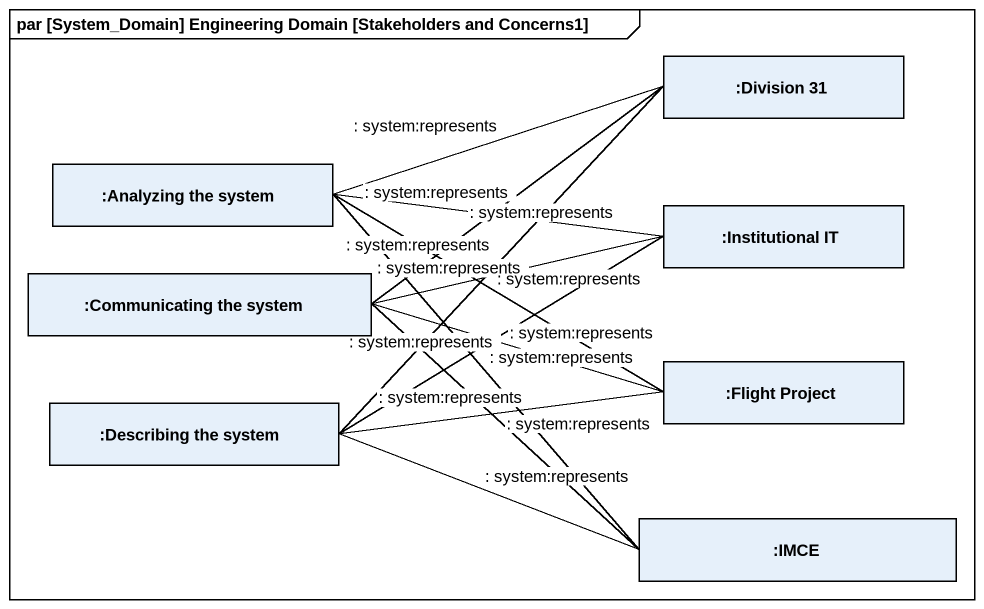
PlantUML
@startuml
mainframe par [System_Domain] Engineering Domain [Stakeholders and Concerns1]
rectangle ":Division 31" as Division_31
rectangle ":Analyzing the system" as Analyzing_the_system
rectangle ":Institutional IT" as Institutional_IT
rectangle ":Communicating the system" as Communicating_the_system
rectangle ":Flight Project" as Flight_Project
rectangle ":Describing the system" as Describing_the_system
rectangle ":IMCE" as IMCE
Division_31 -left- Analyzing_the_system : : system:represents
Division_31 -left- Communicating_the_system : : system:represents
Division_31 -left- Describing_the_system : : system:represents
Institutional_IT -left- Analyzing_the_system : : system:represents
Institutional_IT -left- Communicating_the_system : : system:represents
Institutional_IT -left- Describing_the_system : : system:represents
Flight_Project -left- Analyzing_the_system : : system:represents
Flight_Project -left- Communicating_the_system : : system:represents
Flight_Project -left- Describing_the_system : : system:represents
IMCE -left- Analyzing_the_system : : system:represents
IMCE -left- Communicating_the_system : : system:represents
IMCE -left- Describing_the_system : : system:represents
@enduml
